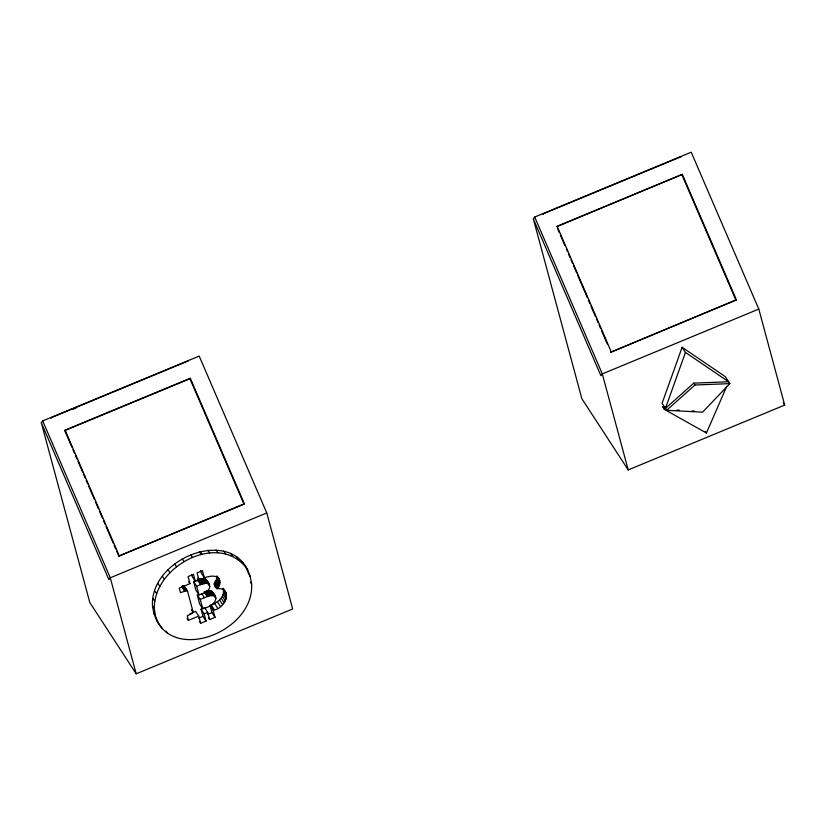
<?xml version="1.0" encoding="UTF-8"?>
<svg xmlns="http://www.w3.org/2000/svg" width="826" height="826" viewBox="0 0 826 826"><rect width="100%" height="100%" fill="white"/><g stroke="black" fill="none" stroke-linecap="round" stroke-linejoin="round"><path stroke-width="1.24" d="M205.695 591.271L211.384 591.075C221.605 599.676 211.931 606.552 202.742 608.783L199.696 604.095L197.156 594.699L200.212 599.387L202.742 608.783M209.092 584.302L206.283 583.187L200.522 584.653L197.466 579.966C202.473 576.899 208.4 578.954 209.567 585.304C210.888 591.282 203.02 593.471 198.994 594.875L195.938 590.187L193.614 581.566L196.505 580.358M152.49 605.902C149.516 555.062 242.885 522.001 251.62 583.982C254.604 634.822 161.235 667.883 152.49 605.902L154.348 608.741L155.464 616.051L158.117 622.732M154.348 608.741C153.14 565.955 220.542 530.158 247.852 569.992M216.67 579.263L216.784 576.207L219.83 580.895C220.325 593.76 210.062 586.697 216.67 579.263L219.716 583.951M187.471 591.117L183.713 585.851L187.605 591.468L192.974 611.508L192.21 613.481L187.265 615.69L188.328 620.388L198.736 616.082L200.677 623.269L206.056 621.038L204.115 613.852L201.059 609.165L204.652 607.678L207.698 612.365L209.639 619.552L215.018 617.321L213.077 610.135L210.031 605.448C217.052 603.104 225.684 596.961 223.082 588.442M213.077 610.135C225.085 609.64 234.088 586.914 216.877 588.731M682.111 347.271L662.08 403.325L666.634 410.315L702.585 412.174L729.823 383.625L725.269 376.635L682.111 347.271L685.446 352.403L728.615 381.757L693.747 383.14L665.415 408.457L685.446 352.403M665.188 406.95L662.669 406.805L664.352 409.386L706.437 433.02L726.694 386.444M41.3 422.736L42.704 420.919L199.19 356.078L266.767 512.946L292.672 608.968L136.187 673.809L89.817 602.557L41.3 422.736L108.877 579.615L110.281 577.787L266.767 512.946M51.067 418.359L51.718 417.512L188.235 360.941M71.872 447.176L64.738 430.604L65.109 430.119L190.3 378.246L244.362 503.746L243.99 504.232L189.928 378.731L190.3 378.246M116.755 551.365L118.799 556.105L244.362 503.746M533.328 218.859L534.721 217.031L691.207 152.191L758.795 309.069L784.7 405.081L628.214 469.922L581.845 398.679L533.328 218.859L600.905 375.727L602.309 373.91L758.795 309.069M543.085 214.481L543.745 213.635L681.45 156.568M556.755 226.727L682.317 174.369L736.389 299.859L610.827 352.227L736.389 299.859M666.634 410.315L694.955 385.009L729.823 383.625M72.43 409.51L75.992 408.034M682.317 174.369L557.137 226.241L611.199 351.731M64.738 430.604L189.928 378.731M118.799 556.105L242.792 504.727M219.83 580.895C218.126 574.029 209.246 576.125 204.342 577.777L202.422 570.642L197.042 572.872L198.942 579.914L195.359 581.401L193.46 574.359L188.08 576.589L189.98 583.631L179.221 588.091L180.45 592.645L186.769 590.538M193.614 581.566L196.66 586.243L200.522 584.653M200.212 599.387L209.856 595.67L214.43 595.763M189.908 613.78L195.679 611.395L198.736 616.082M204.115 613.852L207.698 612.365M198.694 618.137L203 616.351L206.056 621.038M207.667 614.42L211.972 612.644L215.018 617.321M664.352 409.386L666.861 409.531M676.907 410.099L679.416 410.243M691.971 410.945L694.48 411.09M662.669 406.805L664.889 408.054M211.384 591.075L215.72 597.374M156.269 619.882L162.102 628.39M184.239 586.161L184.559 586.78M783.296 402.923L784.7 405.081M693.747 383.14L694.955 385.009M705.321 431.296L706.437 433.02M242.018 561.484L243.866 564.323M249.266 574.772L250.505 576.672M236.866 556.879L238.714 559.729M250.392 582.082L251.62 583.982M230.712 553.399L232.56 556.239M223.722 551.076L225.57 553.926M216.051 549.992L217.899 552.831M207.873 550.178L209.721 553.017M217.207 576.094L219.293 579.243M200.14 551.562L201.988 554.401M216.887 577.787L219.943 582.475M199.345 551.706L201.193 554.545M223.092 588.277L226.138 593.13M223.464 590.445L226.52 595.133M216.206 580.595L219.262 585.273M223.516 592.428L226.561 597.115M215.607 581.752L218.663 586.439M223.175 594.39L226.221 599.077M214.977 582.702L218.023 587.389M214.399 583.424L217.455 588.112M222.421 596.31L225.477 600.998M213.986 583.879L217.135 588.68M221.223 598.179L224.28 602.866M190.641 554.618L192.489 557.457M219.54 599.986L222.586 604.673M209.567 585.304L206.046 579.615M205.292 578.964L208.348 583.641M204.342 577.777L201.296 573.089L200.656 570.704M208.524 584.478L209.742 586.357M204.342 578.603L207.388 583.29M203.227 578.499L206.283 583.187M214.079 595.711L215.916 598.53M210.372 590.745L213.418 595.432M217.331 601.731L220.377 606.418M202.029 578.592L205.085 583.28M209.215 590.662L212.272 595.35M200.801 578.84L203.846 583.528M208.007 590.755L211.053 595.443M199.582 579.181L202.638 583.868M206.799 590.982L209.856 595.67M214.564 603.393L217.61 608.081M197.724 578.045L198.942 579.914M198.457 579.573L201.503 584.261M206.304 592.211L208.741 595.959M204.755 591.581L207.801 596.258M204.063 591.839L207.109 596.527M182.267 558.779L184.115 561.628M211.198 604.962L214.244 609.65M195.359 581.401L192.303 576.713L191.673 574.369M201.978 593.894L204.425 597.642M188.762 581.762L189.98 583.631M208.42 617.683L209.639 619.552M184.002 585.964L187.605 591.468M183.372 585.799L186.418 590.487M182.969 585.82L186.015 590.507M182.515 585.913L185.561 590.6M181.999 586.068L185.055 590.755M182.04 587.224L184.487 590.972M191.756 609.629L192.974 611.508M199.448 621.4L200.677 623.269M191.766 610.094L192.985 611.973M187.11 618.509L188.328 620.388M158.024 583.517L159.872 586.357M154.803 590.889L156.651 593.729M152.924 598.406L154.772 601.245M153.615 613.212L155.464 616.051M174.709 563.921L176.558 566.76M168.091 569.868L169.939 572.707M162.495 576.455L164.343 579.294M166.016 631.105L167.255 632.995M212.168 591.705L212.86 593.842M681.946 174.854L736.007 300.344M557.777 229.091L559.305 232.643M560.327 235.007L564.922 245.673M566.45 249.225L567.472 251.589M568.495 253.954L570.023 257.505M571.045 259.88L572.573 263.432M573.595 265.796L576.651 272.9M577.673 275.264L587.358 297.763M588.38 300.127L589.909 303.679M590.931 306.054L595.525 316.709M596.537 319.073L598.076 322.625M599.087 324.99L600.626 328.541M601.638 330.916L607.255 343.936M534.721 217.031L602.309 373.91L628.214 469.922M65.109 430.119L119.171 555.619M72.894 449.55L74.423 453.102M75.445 455.467L76.973 459.019M77.995 461.383L82.59 472.038M83.602 474.413L85.14 477.965M86.152 480.329L87.69 483.881M88.702 486.246L94.319 499.276M95.341 501.64L98.397 508.744M99.419 511.118L102.476 518.222M103.498 520.587L105.026 524.138M106.048 526.503L113.193 543.085M114.205 545.449L115.743 549.001M42.704 420.919L110.281 577.787L136.187 673.809M246.003 567.152L248.647 573.833M210.031 605.448L211.972 612.644M196.66 586.243L198.994 594.875M201.059 609.165L203 616.351"/></g></svg>
